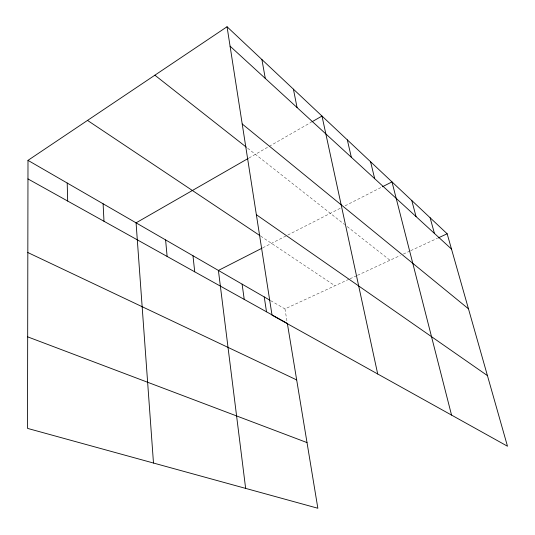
<?xml version="1.0" encoding="UTF-8"?>
<svg xmlns="http://www.w3.org/2000/svg" width="535" height="535" viewBox="0 0 535 535"><rect width="100%" height="100%" fill="white"/><g stroke="black" fill="none" stroke-linecap="round" stroke-linejoin="round"><path stroke-width="0.4" stroke-dasharray="2.67 2.01" d="M248.956 158.006L311.136 122.288M262.745 247.825L287.054 235.42M287.79 235.046L340.681 208.061M345.108 205.808L381.763 187.103M270.67 300.657L284.961 308.916L349.241 279.143M349.99 278.795L356.751 275.659M357.5 275.311L400.34 255.469M403.303 254.098L409.957 251.015M410.693 250.674L437.469 238.276M260.679 236.116L334.963 285.75M247.625 148.202L344.58 224.519M347.168 226.559L389.988 260.264M284.961 308.916L287.088 321.816"/><path stroke-width="0.8" d="M227.047 26.75L272.027 315.162L507.488 446.23L447.16 233.782L227.047 26.75L27.994 160.366L27.512 428.381L317.85 508.25L287.355 323.428L27.96 178.924M248.24 158.42L136.071 222.848L153.485 463.036M311.858 121.873L321.99 116.055L377.703 373.985M262.01 248.193L218.407 270.442L245.639 488.388M382.492 186.735L391.988 181.893L451.547 415.093M438.212 237.928L447.16 233.782M27.68 336.856L307.016 442.592M27.827 252.533L296.678 379.924M27.994 160.366L269.954 300.242M87.506 120.415L259.997 235.667M256.359 214.702L487.432 375.61M154.876 75.194L246.334 147.185M242.208 123.973L468.459 308.802M230.077 46.164L451.493 249.056M430.113 217.752L434.427 233.414M411.776 200.505L416.049 216.575M370.574 161.751L374.701 178.69M347.322 139.882L351.334 157.277M293.407 89.164L297.059 107.542M261.909 59.545L265.293 78.431M264.243 296.938L266.51 311.818M242.108 284.138L244.234 299.406M192.974 255.737L194.727 271.827M165.603 239.914L167.121 256.446M103.101 203.788L103.991 221.276M67.209 183.044L67.677 201.046"/></g></svg>
